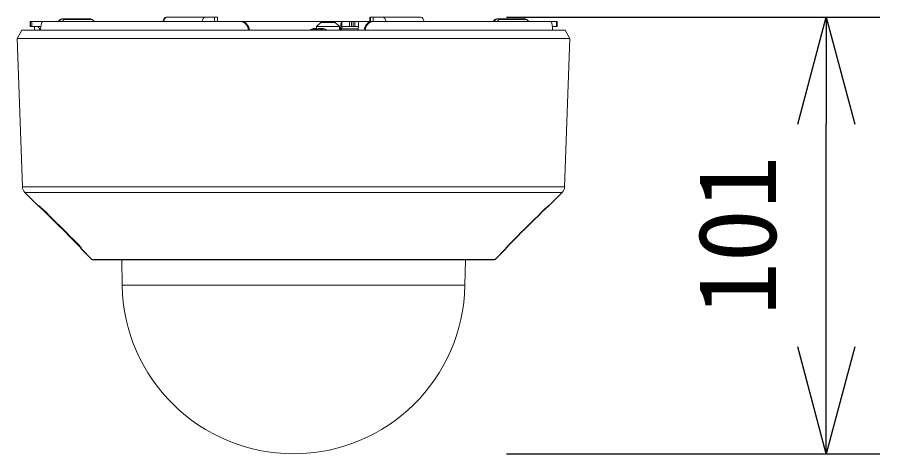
# Model space of a CAD drawing. Units: millimetres, scale not verified. Extents: x -63 to 62, y -56 to 57.
# Drawn here: x -6.46 to 13.71, y 28.61 to 38.82 of the extents above; entities that cross this region are included whole.
import ezdxf
from ezdxf.enums import TextEntityAlignment as Align

# ---------------------------------------------------------------- set-up
doc = ezdxf.new("R2010")
doc.units = ezdxf.units.MM
doc.header["$LTSCALE"] = 0.125
doc.layers.add('0-0_0', color=7, linetype='Continuous')
doc.layers.add('0-4_SUNPO', color=7, linetype='Continuous')
doc.layers.add('0-5_GAIKEI', color=1, linetype='Continuous', lineweight=18)
doc.styles.add('ＭＳ ゴシック', font='')
doc.styles.get('ＭＳ ゴシック').set_extended_font_data('MS Gothic')

# ---------------------------------------------------------------- blocks, each defined once
blk = doc.blocks.new('_Open30')
at = {"layer": '0-0_0'}
blk.add_line((0, 0), (-1, 0), dxfattribs=at)
blk.add_lwpolyline([(-1, 0.26795), (0, 0), (-1, -0.26795)], dxfattribs=at)
blk = doc.blocks.new('D1')
at = {"layer": '0-4_SUNPO'}
for p, q in [((69.4818, 352.1877), (78.2129, 352.1876)), ((76.9628, 344.4776), (76.9628, 349.6876)), ((69.4818, 341.9777), (78.2128, 341.9776))]:
    blk.add_line(p, q, dxfattribs=at)
at = {"layer": '0-4_SUNPO', "xscale": 2.5, "yscale": 2.5}
for p, rotation in [((76.9629, 352.1876), 89.99952), ((76.9628, 341.9776), 269.99952)]:
    blk.add_blockref('_Open30', p, dxfattribs=dict(at, rotation=rotation))
at = {"layer": '0-4_SUNPO', "style": 'ＭＳ ゴシック'}
blk.add_text('101', height=1.833, rotation=90, dxfattribs=at).set_placement((76.3378, 345.2077), align=Align.BOTTOM_LEFT)

msp = doc.modelspace()

# ---------------------------------------------------------------- linework, layer by layer
at = {"layer": '0-5_GAIKEI'}
for p, q in [((-5.4617, 38.7637), (-5.507, 38.7183)), ((-5.4444, 38.7637), (-5.4848, 38.7183)), ((-5.4444, 38.7637), (-5.4617, 38.7637)), ((-5.3402, 38.7783), (-5.4263, 38.7783)), ((-5.3717, 38.7637), (-5.4121, 38.7183)), ((-4.7124, 38.7637), (-5.3717, 38.7637)), ((-4.7477, 38.7783), (-5.3401, 38.7783)), ((-4.7124, 38.7637), (-4.667, 38.7183)), ((-2.9662, 38.8183), (-2.9821, 38.8183)), ((-1.7825, 38.8183), (-2.9657, 38.8183)), ((-1.8453, 38.7183), (-1.8453, 38.8183)), ((-1.7825, 38.7183), (-1.7825, 38.8183)), ((1.7816, 38.7063), (1.7816, 38.8183)), ((2.9813, 38.8183), (1.7816, 38.8183)), ((1.7975, 38.7115), (1.7975, 38.8183)), ((1.8613, 38.7183), (1.8613, 38.8183)), ((4.7115, 38.7637), (4.6662, 38.7183)), ((4.7288, 38.7637), (4.6884, 38.7183)), ((4.7288, 38.7637), (4.7115, 38.7637)), ((4.833, 38.7783), (4.7469, 38.7783)), ((4.8015, 38.7637), (4.7611, 38.7183)), ((5.4608, 38.7637), (4.8015, 38.7637)), ((5.4255, 38.7783), (4.8331, 38.7783)), ((5.4608, 38.7637), (5.5062, 38.7183)), ((-6.1641, 38.5983), (-6.1641, 38.7183)), ((-5.9123, 38.7183), (-6.1641, 38.7183)), ((-5.9122, 38.5983), (-6.1641, 38.5983)), ((-6.1629, 38.5983), (-6.1629, 38.7183)), ((-6.1535, 38.7183), (-6.1535, 38.5983)), ((-6.1204, 38.7183), (-6.1204, 38.5983)), ((-5.9154, 38.5483), (-5.9449, 38.5483)), ((-5.9449, 38.5183), (-5.9449, 38.5483)), ((-5.858, 38.7183), (-5.9113, 38.7183)), ((-5.9047, 38.7182), (-5.9032, 38.7183)), ((-1.2327, 38.7183), (-5.858, 38.7183)), ((-1.1746, 38.7183), (-1.2309, 38.7183)), ((-1.1746, 38.7183), (-1.1609, 38.7183)), ((1.1579, 38.7183), (-1.1594, 38.7183)), ((0.3643, 38.5183), (0.4423, 38.5465)), ((0.3927, 38.5183), (0.4706, 38.5465)), ((0.4706, 38.5465), (0.4423, 38.5465)), ((0.479, 38.523), (0.4706, 38.5465)), ((0.4835, 38.5184), (0.5613, 38.5465)), ((0.5353, 38.5583), (0.5097, 38.5583)), ((0.5119, 38.5184), (0.5897, 38.5465)), ((0.5352, 38.5983), (0.5352, 38.5371)), ((0.5897, 38.5465), (0.5613, 38.5465)), ((0.5981, 38.523), (0.5897, 38.5465)), ((0.6571, 38.5583), (0.6287, 38.5583)), ((0.7159, 38.523), (0.7243, 38.5465)), ((0.802, 38.5183), (0.7243, 38.5465)), ((1.0752, 38.5983), (1.0752, 38.5183)), ((1.0982, 38.5183), (1.0982, 38.5483)), ((1.5147, 38.5483), (1.1244, 38.5483)), ((1.1244, 38.5183), (1.1244, 38.5483)), ((1.1269, 38.714), (1.1269, 38.5807)), ((1.5031, 38.7183), (1.1581, 38.7183)), ((1.1581, 38.5983), (1.5031, 38.5983)), ((1.3088, 38.5983), (1.3088, 38.7183)), ((1.3558, 38.5983), (1.3558, 38.7183)), ((1.3982, 38.7183), (1.3982, 38.5983)), ((1.4346, 38.7183), (1.4346, 38.5983)), ((1.7817, 38.7183), (1.5035, 38.7183)), ((1.5147, 38.5183), (1.5147, 38.5483)), ((1.5173, 38.5807), (1.5173, 38.714)), ((6.0206, 38.7183), (1.8471, 38.7183)), ((6.1633, 38.7183), (6.0206, 38.7183)), ((6.0553, 38.5983), (6.1633, 38.5983)), ((6.1477, 38.5983), (6.1477, 38.7183)), ((6.1633, 38.5983), (6.1633, 38.7183)), ((0.4662, 38.5183), (0.479, 38.523)), ((0.5852, 38.5183), (0.5981, 38.523)), ((0.7004, 38.5183), (0.6876, 38.523)), ((0.6876, 38.523), (0.7159, 38.523)), ((0.7288, 38.5183), (0.7159, 38.523)), ((6.356, 38.5183), (6.4624, 38.3184)), ((6.4624, 38.3184), (-6.4632, 38.3184)), ((6.4624, 38.3184), (-6.4632, 38.3184)), ((6.3414, 34.8538), (-6.3422, 34.8538)), ((6.3414, 34.8538), (-6.3422, 34.8538)), ((6.2829, 34.7194), (-6.2838, 34.7194)), ((6.2829, 34.7194), (-6.2838, 34.7194)), ((4.7187, 33.1552), (-4.7196, 33.1552)), ((4.009, 32.5483), (-4.0098, 32.5483))]:
    msp.add_line(p, q, dxfattribs=at)
at = {"layer": '0-5_GAIKEI', "color": 7}
for p, q in [((-6.3569, 38.5183), (-6.4632, 38.3184)), ((-6.3569, 38.5183), (-6.4632, 38.3184)), ((6.356, 38.5183), (-6.3569, 38.5183)), ((6.356, 38.5183), (-6.3569, 38.5183)), ((6.356, 38.5183), (6.4624, 38.3184)), ((-6.3422, 34.8538), (-6.4632, 38.3184)), ((6.3414, 34.8538), (6.4624, 38.3184)), ((-5.9715, 34.4072), (-6.2838, 34.7194)), ((-5.9724, 34.408), (-6.2838, 34.7194)), ((5.9707, 34.4072), (6.2829, 34.7194)), ((5.9716, 34.408), (6.2829, 34.7194)), ((-5.9715, 34.4072), (-5.9712, 34.4141)), ((5.9703, 34.4141), (5.9707, 34.4072)), ((-5.1602, 33.6218), (-5.1602, 33.6217)), ((-5.1504, 33.6218), (-5.1504, 33.6217)), ((5.0232, 33.4816), (5.0367, 33.4961)), ((5.1594, 33.6217), (5.1594, 33.6218)), ((-4.9839, 33.4373), (-4.9844, 33.4467)), ((-4.9782, 33.4295), (-4.9779, 33.4245)), ((-4.7196, 33.1552), (-4.97, 33.4056)), ((-4.9698, 33.4176), (-4.9692, 33.4048)), ((-4.7196, 33.1552), (-4.9692, 33.4048)), ((4.7187, 33.1552), (4.9691, 33.4056)), ((4.7187, 33.1552), (4.9683, 33.4048)), ((4.9683, 33.4048), (4.969, 33.4176)), ((4.9771, 33.4245), (4.9774, 33.4295)), ((4.6834, 33.1406), (-4.6842, 33.1406)), ((-4.0098, 32.5483), (-4.0201, 33.1406)), ((4.009, 32.5483), (4.0193, 33.1406))]:
    msp.add_line(p, q, dxfattribs=at)
at = {"layer": '0-5_GAIKEI'}
for points in [[(-5.858, 38.7183), (-5.8686, 38.7152), (-5.8786, 38.7062), (-5.8876, 38.6918), (-5.8967, 38.6694), (-5.904, 38.6422), (-5.9119, 38.5938), (-5.916, 38.5183)], [(-1.2533, 38.7183), (-1.2124, 38.7139), (-1.1733, 38.7009), (-1.1378, 38.68), (-1.1071, 38.6518), (-1.083, 38.6178), (-1.0663, 38.5795), (-1.0592, 38.5493), (-1.0569, 38.5183)], [(-1.0362, 38.5183), (-1.0406, 38.56), (-1.0534, 38.5999), (-1.0741, 38.6363), (-1.1018, 38.6674), (-1.1353, 38.6919), (-1.173, 38.7088), (-1.2025, 38.7159), (-1.2327, 38.7183)], [(0.6352, 38.6983), (0.5352, 38.5983), (1.0752, 38.5983)], [(0.6352, 38.6983), (0.9752, 38.6983), (1.0752, 38.5983)], [(1.1269, 38.714), (1.1203, 38.7039), (1.1089, 38.668), (1.1027, 38.6297), (1.0982, 38.5483)], [(1.1581, 38.5983), (1.1445, 38.5955), (1.1269, 38.5807)], [(1.5031, 38.5983), (1.5073, 38.5971), (1.51, 38.5948), (1.5173, 38.5807)], [(1.6552, 38.5183), (1.6595, 38.56), (1.672, 38.6), (1.6923, 38.6363), (1.7193, 38.6674), (1.752, 38.6919), (1.789, 38.7089), (1.8177, 38.7159), (1.8471, 38.7183)], [(1.8734, 38.7183), (1.8336, 38.7139), (1.7954, 38.701), (1.7607, 38.6801), (1.7307, 38.6519), (1.7071, 38.618), (1.6908, 38.5797), (1.6838, 38.5494), (1.6815, 38.5183)], [(6.0206, 38.7183), (6.0234, 38.7179), (6.0288, 38.7141), (6.0339, 38.7067), (6.0428, 38.6825), (6.0515, 38.6358), (6.0565, 38.5791), (6.0582, 38.5183)]]:
    msp.add_lwpolyline(points, dxfattribs=at)
at = {"layer": '0-5_GAIKEI', "color": 7}
for points in [[(-5.7997, 34.2555), (-5.8867, 34.3399), (-5.953, 34.4006), (-5.969, 34.4134), (-5.9705, 34.4142), (-5.9709, 34.4143), (-5.971, 34.4143), (-5.9711, 34.4142), (-5.9712, 34.4141)], [(-5.7903, 34.2555), (-5.8779, 34.3399), (-5.9455, 34.4005), (-5.9624, 34.4134), (-5.9641, 34.4142), (-5.9647, 34.4143), (-5.9649, 34.4143), (-5.9651, 34.4141)], [(-5.7997, 34.2554), (-5.9256, 34.376), (-5.964, 34.4094)], [(-5.8072, 34.2554), (-5.9417, 34.385), (-5.9574, 34.3993)], [(-5.7903, 34.2554), (-5.9115, 34.3707), (-5.9563, 34.4087)], [(-5.7997, 34.2554), (-5.9277, 34.378), (-5.9506, 34.3984)], [(5.7988, 34.2555), (5.9094, 34.3619), (5.9542, 34.4023), (5.9682, 34.4134), (5.9696, 34.4142), (5.9701, 34.4143), (5.9702, 34.4143), (5.9703, 34.4142), (5.9703, 34.4141)], [(5.9633, 34.4095), (5.8638, 34.3188), (5.7988, 34.2554)], [(5.8064, 34.2555), (5.9161, 34.362), (5.9598, 34.4023), (5.9729, 34.4134), (5.9742, 34.4142), (5.9744, 34.4143), (5.9745, 34.4143), (5.9746, 34.4142), (5.9746, 34.4141)], [(5.9693, 34.4103), (5.831, 34.2798), (5.8064, 34.2554)], [(-5.8072, 34.2554), (-5.8071, 34.2554), (-5.8069, 34.2555), (-5.8055, 34.2564), (-5.798, 34.263)], [(-5.1684, 33.6217), (-5.1683, 33.6217), (-5.168, 33.6218), (-5.1674, 33.6222), (-5.1587, 33.6298)], [(-5.1684, 33.6217), (-5.0236, 33.4732), (-4.9849, 33.4302), (-4.9814, 33.4259)], [(-4.9698, 33.4176), (-4.9701, 33.4187), (-4.9725, 33.4225), (-4.9932, 33.4476), (-5.1072, 33.5686), (-5.1602, 33.6218)], [(-5.1602, 33.6217), (-5.0225, 33.4799), (-4.9753, 33.4256)], [(-4.963, 33.4176), (-4.963, 33.418), (-4.9632, 33.4189), (-4.9661, 33.424), (-4.9933, 33.4573), (-5.1141, 33.5855), (-5.1504, 33.6218)], [(-5.1504, 33.6217), (-5.024, 33.4913), (-4.9691, 33.4272)], [(4.969, 33.4176), (4.9691, 33.4181), (4.9696, 33.4193), (4.9741, 33.4257), (5.0188, 33.4769), (5.1594, 33.6218)], [(4.9743, 33.4176), (4.9746, 33.4183), (4.9759, 33.4203), (4.9848, 33.4313), (5.0578, 33.5103), (5.1676, 33.6218)], [(4.9745, 33.4256), (5.058, 33.5186), (5.1594, 33.6217)], [(4.979, 33.4239), (5.0846, 33.538), (5.1676, 33.6217)], [(-5.024, 33.4912), (-4.9884, 33.4445), (-4.9846, 33.4387), (-4.9839, 33.4373)], [(-4.9728, 33.4324), (-4.9749, 33.4264), (-4.976, 33.4249), (-4.9769, 33.4245), (-4.9778, 33.4246), (-4.9785, 33.425), (-4.9797, 33.4266), (-4.9839, 33.4373)], [(-4.97, 33.4056), (-4.9811, 33.4251), (-4.9828, 33.4305)]]:
    msp.add_lwpolyline(points, dxfattribs=at)
at = {"layer": '0-5_GAIKEI'}
for centre, radius, start, end in [((-5.4263, 38.7283), 0.05, 89.99999, 134.99999), ((-5.4123, 38.736), 0.0424, 90.68623, 139.23832), ((-5.3395, 38.736), 0.0424, 90.69689, 139.23042), ((-4.7477, 38.7283), 0.05, 45.00002, 90.00001), ((4.7469, 38.7283), 0.05, 89.99999, 134.99999), ((4.7609, 38.736), 0.0424, 90.68623, 139.23832), ((4.8336, 38.736), 0.0424, 90.69689, 139.23042), ((5.4255, 38.7283), 0.05, 45.00002, 90.00001), ((-4.9913, 38.5201), 1.0677, 175.79693, 180.09388), ((-5.9904, 38.5574), 0.041, 34.45597, 88.61153), ((-5.9957, 38.5484), 0.0507, 359.90635, 39.46525), ((-5.9123, 38.503), 0.2153, 78.74444, 90.00317), ((-1.1746, 38.526), 0.1923, 89.99184, 98.67828), ((-1.1594, 38.5258), 0.1925, 89.9874, 100.97244), ((0.5098, 38.3601), 0.1982, 99.95924, 109.89714), ((0.5381, 38.3601), 0.1982, 99.95951, 109.89834), ((0.5097, 38.3607), 0.1977, 90.00226, 99.95888), ((0.538, 38.3607), 0.1977, 90.80521, 99.95876), ((0.6288, 38.3602), 0.1981, 99.96021, 109.90146), ((0.6571, 38.3602), 0.1981, 99.96038, 109.90226), ((0.6287, 38.3607), 0.1976, 90.00192, 99.95977), ((0.657, 38.3607), 0.1976, 90.00186, 99.95994), ((0.6571, 38.3611), 0.1973, 70.06221, 89.99994), ((1.3099, 38.55), 0.1856, 170.50013, 180.52566), ((1.1582, 38.6037), 0.1147, 90.05808, 105.83879), ((1.5026, 38.6916), 0.0268, 56.7293, 88.89342), ((1.7003, 38.55), 0.1856, 170.49998, 180.52582), ((0.538, 38.36), 0.1734, 94.93305, 109.89884), ((0.657, 38.3602), 0.1732, 90.00936, 109.90727), ((0.6287, 38.3608), 0.1726, 70.05888, 85.2862), ((0.6571, 38.3607), 0.1726, 70.06042, 90.00261)]:
    msp.add_arc(centre, radius, start, end, dxfattribs=at)
at = {"layer": '0-5_GAIKEI', "color": 7}
for centre, radius, start, end in [((-6.1423, 34.8608), 0.2, 182, 225), ((-6.1423, 34.8608), 0.2, 182, 225), ((6.1415, 34.8608), 0.2, 315, 358), ((6.1415, 34.8608), 0.2, 315, 358), ((-5.9494, 34.4307), 0.0323, 224.50246, 280.01331), ((-5.9503, 34.4284), 0.03, 225.00137, 269.42768), ((-5.95, 34.4353), 0.03, 225.09745, 246.30359), ((-5.9439, 34.4354), 0.03, 225.11481, 249.9385), ((9.5253, 30.5009), 5.2899, 133.82492, 134.7856), ((7.5084, 32.6347), 2.3538, 131.46737, 133.78087), ((5.9495, 34.4284), 0.03, 270.60816, 314.99867), ((5.9483, 34.4311), 0.0328, 284.80046, 315.23074), ((5.9491, 34.4353), 0.03, 293.69668, 314.90255), ((5.9534, 34.4353), 0.03, 298.05142, 314.92953), ((5.9591, 34.4178), 0.0159, 321.88235, 346.47601), ((522.2855, 565.8959), 749.3487, 225.19182, 225.26061), ((522.7757, 566.9464), 750.4343, 225.22219, 225.29093), ((517.8276, 561.9825), 743.4254, 225.22343, 225.29281), ((522.6559, 566.8254), 750.264, 225.22219, 225.29094), ((523.1648, 567.7316), 751.2592, 225.24381, 225.31249), ((517.8382, 562.3869), 743.7134, 225.2453, 225.31468), ((-522.6371, 566.8056), 750.2361, 314.70906, 314.77782), ((-517.8285, 561.9825), 743.4254, 314.70719, 314.77657), ((-522.7481, 566.9177), 750.3939, 314.70907, 314.77781), ((-522.1467, 565.7551), 749.1504, 314.73938, 314.8082), ((-517.8184, 561.4163), 743.0219, 314.73781, 314.8072), ((-4.9541, 33.4388), 0.0298, 182.92502, 196.08341), ((-4.948, 33.426), 0.03, 183.00141, 224.96489), ((-4.9488, 33.4389), 0.0299, 204.17641, 225.23065), ((-4.9419, 33.4389), 0.03, 200.24173, 225.26758), ((4.9471, 33.426), 0.03, 315.00097, 356.99901), ((4.9479, 33.4389), 0.0299, 314.76945, 335.81328), ((4.933, 33.4388), 0.0491, 317.48418, 344.88474), ((4.9417, 33.4241), 0.0332, 326.08953, 348.8316), ((4.9533, 33.4388), 0.0299, 314.81464, 331.65452), ((-4.6842, 33.1906), 0.05, 225, 269.99999), ((4.6834, 33.1906), 0.05, 270, 315), ((-0.0004, 32.6183), 4.01, 181, 359), ((-0.0004, 32.6183), 4.01, 181, 359)]:
    msp.add_arc(centre, radius, start, end, dxfattribs=at)
at = {"layer": '0-5_GAIKEI'}
for centre, major_axis, ratio, start_param, end_param in [((-2.9821, 38.6483), (0, -0.17), 0.484185, 3.1415927, 4.2879993), ((-2.9657, 38.6483), (0, 0.17), 0.480859, 6.2831853, 7.429592), ((-2.0713, 38.6483), (0, 0.17), 0.480859, 6.2831853, 7.4295919), ((2.0888, 38.6483), (0, 0.17), 0.484185, 5.1367787, 6.2831853), ((2.9813, 38.6483), (0, 0.17), 0.484185, 5.1367787, 6.2831853)]:
    msp.add_ellipse(centre, major_axis=major_axis, ratio=ratio, start_param=start_param, end_param=end_param, dxfattribs=at)
at = {"layer": '0-5_GAIKEI', "color": 7}
for centre, major_axis, ratio, start_param, end_param in [((-5.9091, 35.4721), (-0.0617, -1.0649), 0.04237, 6.2455067, 6.3997901), ((-5.0093, 34.3004), (0.0409, -0.8956), 0.040064, 6.2393077, 6.4507043)]:
    msp.add_ellipse(centre, major_axis=major_axis, ratio=ratio, start_param=start_param, end_param=end_param, dxfattribs=at)

# ---------------------------------------------------------------- block references
at = {"layer": '0-4_SUNPO'}
msp.add_blockref('D1', (-64.5005, -313.3694), dxfattribs=at)

doc.saveas('drawing.dxf')
